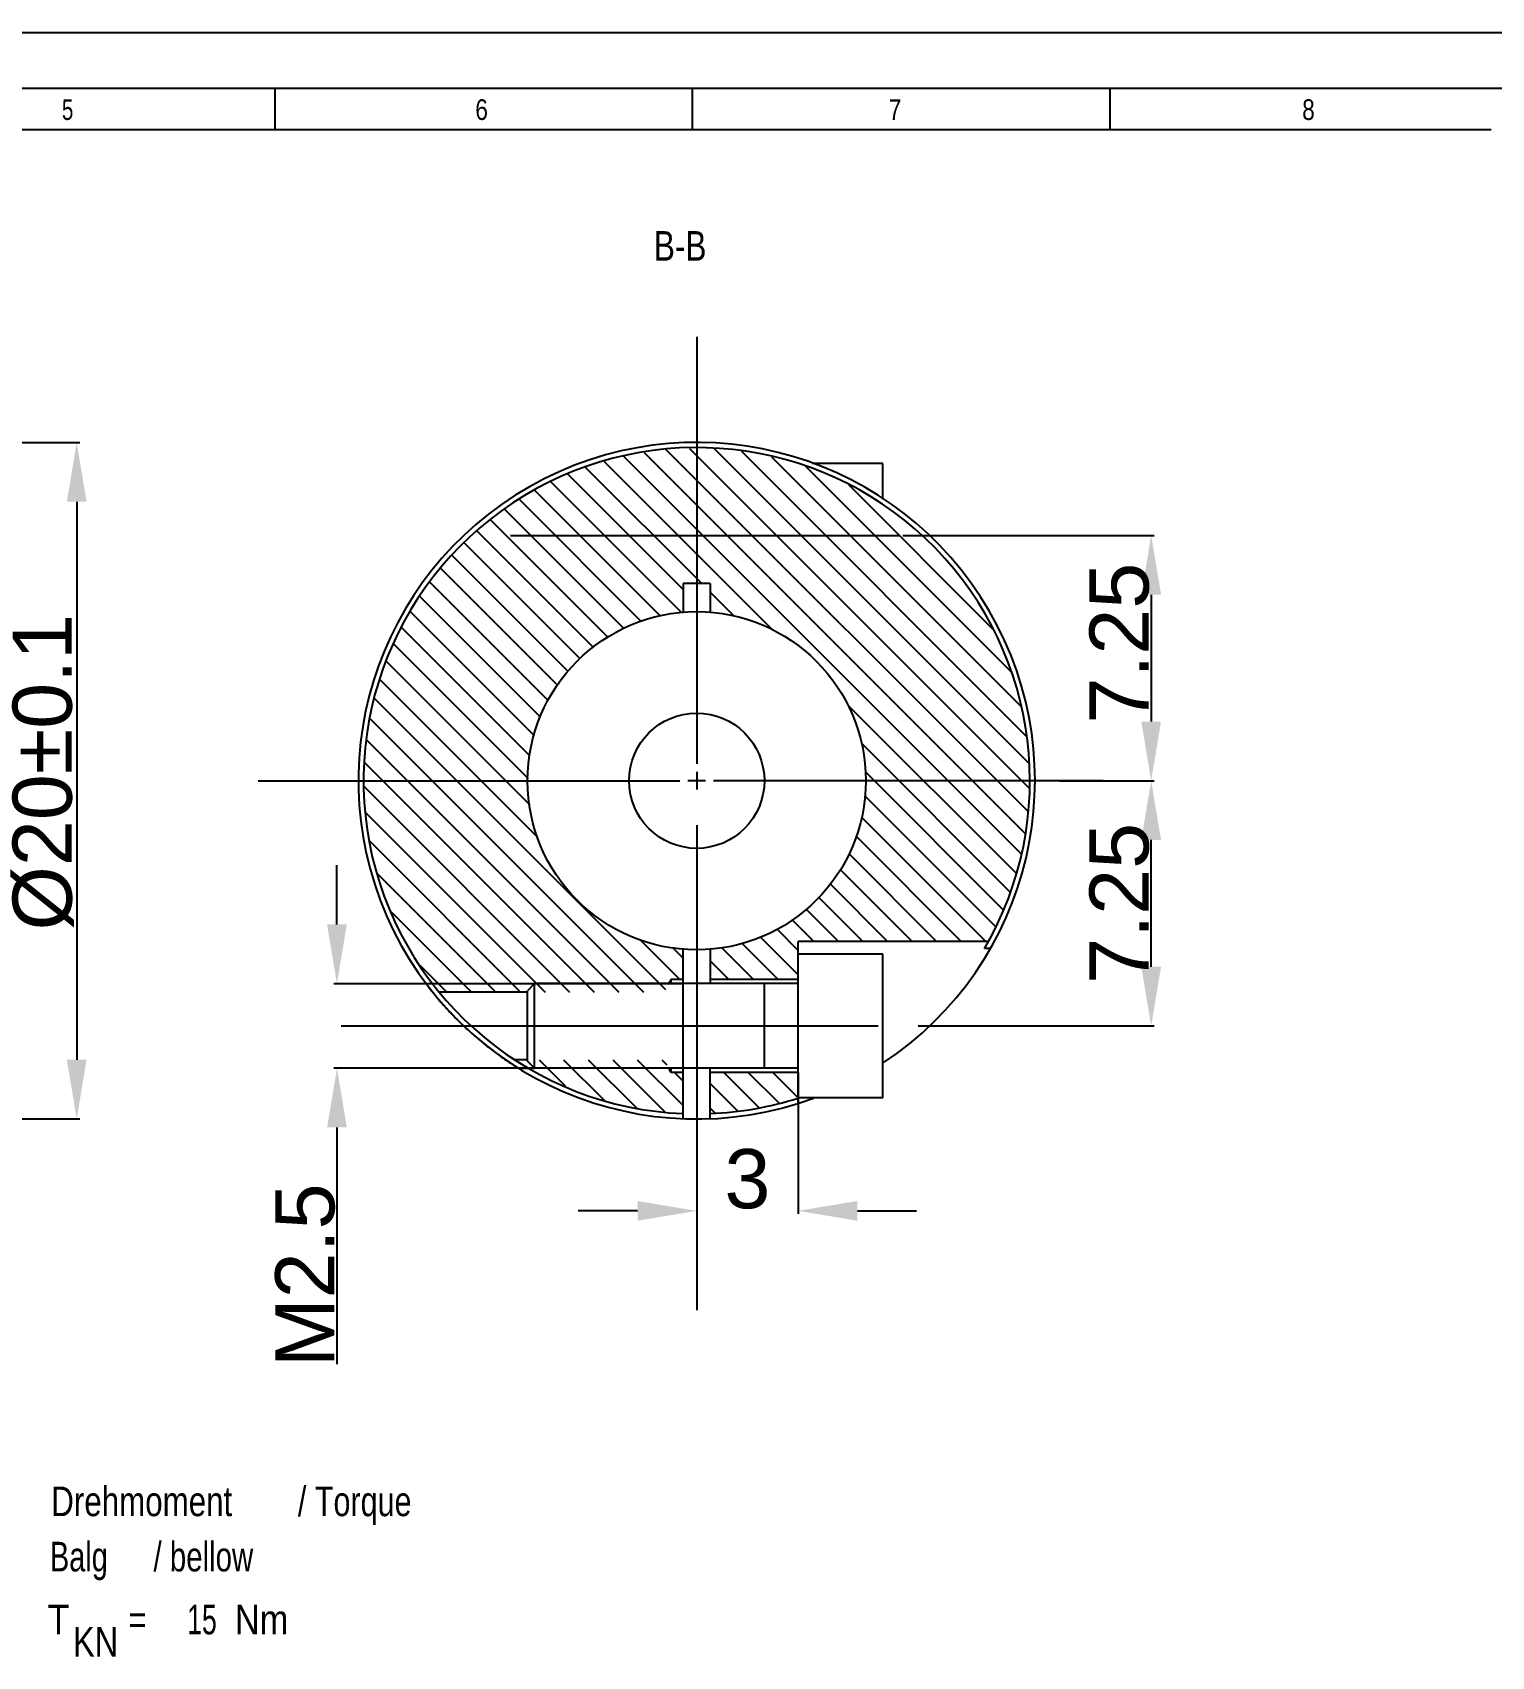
# Model space of a CAD drawing. Header units: millimetres. Extents: x -29 to 3384, y -388 to 1226.
# Drawn here: x 424 to 510.3, y 40.3 to 136.3 of the extents above; entities that cross this region are included whole.
import ezdxf

# ---------------------------------------------------------------- set-up
doc = ezdxf.new("R2010")
doc.units = ezdxf.units.MM
doc.linetypes.add('CENTER', pattern=[50.8, 31.75, -6.35, 6.35, -6.35])
doc.layers.add('BEMASSUNGEN', color=7, linetype='Continuous')
doc.layers.add('DEFAULT_1', color=7, linetype='CENTER')
doc.styles.get("Standard").update_dxf_attribs({"font": 'arial.ttf'})
doc.dimstyles.new('DIMSTYLE_2', dxfattribs={"dimtxt": 3.5, "dimasz": 3.5, "dimexe": 0.18, "dimexo": 0.0625, "dimgap": 0.09, "dimtad": 1, "dimdec": 3, "dimlfac": 0.5, "dimdsep": 46, "dimtxsty": 'Standard', "dimcen": 0.09, "dimadec": 0, "dimazin": 0, "dimtp": 0.2, "dimtm": 0.2, "dimtfac": 1, "dimtdec": 3, "dimtofl": 0, "dimtmove": 0, "dimatfit": 3, "dimfxl": 1, "dimtolj": 1, "dimarcsym": 0})
doc.dimstyles.new('DIMSTYLE_4', dxfattribs={"dimtxt": 3.5, "dimasz": 3.5, "dimexe": 0.18, "dimexo": 0.0625, "dimgap": 0.09, "dimtad": 1, "dimdec": 3, "dimlfac": 0.5, "dimdsep": 46, "dimtxsty": 'Standard', "dimcen": 0.09, "dimadec": 0, "dimazin": 0, "dimtol": 1, "dimtp": 0.1, "dimtm": 0.1, "dimtfac": 1, "dimtdec": 3, "dimtofl": 0, "dimtmove": 0, "dimatfit": 3, "dimfxl": 1, "dimtolj": 1, "dimarcsym": 0})
doc.dimstyles.new('DIMSTYLE_6', dxfattribs={"dimtxt": 3.5, "dimasz": 3.5, "dimexe": 0.18, "dimexo": 0.0625, "dimgap": 0.09, "dimtad": 1, "dimdec": 3, "dimlfac": 0.5, "dimdsep": 46, "dimtxsty": 'Standard', "dimcen": 0.09, "dimadec": 0, "dimazin": 0, "dimtp": 0.1, "dimtm": 0.1, "dimtfac": 1, "dimtdec": 3, "dimtofl": 0, "dimtmove": 0, "dimatfit": 3, "dimfxl": 1, "dimtolj": 1, "dimarcsym": 0})

# ---------------------------------------------------------------- blocks, each defined once
blk = doc.blocks.new('*D71')
at = {"layer": 'BEMASSUNGEN', "color": 0, "linetype": 'Continuous', "lineweight": -2, "transparency": 16777216}
for p, q in [((484.757, 92.038), (490.35, 92.038)), ((490.17, 81.038), (490.17, 88.538)), ((476.395, 77.538), (490.35, 77.538))]:
    blk.add_line(p, q, dxfattribs=at)
at = {"layer": 'BEMASSUNGEN', "color": 0, "linetype": 'Continuous', "transparency": 16777216}
for points in [[(489.586, 88.538), (490.753, 88.538), (490.17, 92.038)], [(489.586, 81.038), (490.753, 81.038), (490.17, 77.538)]]:
    blk.add_solid(points, dxfattribs=at)
at = {"layer": 'Defpoints', "color": 0, "linetype": 'Continuous', "transparency": 16777216}
for p in [(484.695, 92.038), (490.17, 92.038), (476.332, 77.538)]:
    blk.add_point(p, dxfattribs=at)
at = {"layer": 'BEMASSUNGEN', "color": 0, "linetype": 'Continuous', "transparency": 16777216, "insert": (488.293, 84.788), "char_height": 3.5, "attachment_point": 5, "rotation": 90}
blk.add_mtext('\\A1;7.25', dxfattribs=at)
blk = doc.blocks.new('*D72')
at = {"layer": 'BEMASSUNGEN', "color": 0, "linetype": 'Continuous', "lineweight": -2, "transparency": 16777216}
for p, q in [((469.299, 74.787), (469.299, 66.423)), ((463.299, 67.791), (463.299, 66.423)), ((459.799, 66.603), (456.299, 66.603)), ((472.799, 66.603), (476.299, 66.603))]:
    blk.add_line(p, q, dxfattribs=at)
at = {"layer": 'BEMASSUNGEN', "color": 0, "linetype": 'Continuous', "transparency": 16777216}
for points in [[(459.799, 67.186), (459.799, 66.02), (463.299, 66.603)], [(472.799, 67.186), (472.799, 66.02), (469.299, 66.603)]]:
    blk.add_solid(points, dxfattribs=at)
at = {"layer": 'Defpoints', "color": 0, "linetype": 'Continuous', "transparency": 16777216}
for p in [(469.299, 74.849), (463.299, 67.854), (463.299, 66.603)]:
    blk.add_point(p, dxfattribs=at)
at = {"layer": 'BEMASSUNGEN', "color": 0, "linetype": 'Continuous', "transparency": 16777216, "insert": (466.299, 68.481), "char_height": 3.5, "attachment_point": 5}
blk.add_mtext('\\A1;3', dxfattribs=at)
blk = doc.blocks.new('*D73')
at = {"layer": 'BEMASSUNGEN', "color": 0, "linetype": 'Continuous', "lineweight": -2, "transparency": 16777216}
for p, q in [((442.03, 83.538), (442.03, 87.038)), ((462.437, 80.038), (441.85, 80.038)), ((462.437, 75.038), (441.85, 75.038)), ((442.03, 71.538), (442.03, 57.547))]:
    blk.add_line(p, q, dxfattribs=at)
at = {"layer": 'BEMASSUNGEN', "color": 0, "linetype": 'Continuous', "transparency": 16777216}
for points in [[(441.446, 83.538), (442.613, 83.538), (442.03, 80.038)], [(441.446, 71.538), (442.613, 71.538), (442.03, 75.038)]]:
    blk.add_solid(points, dxfattribs=at)
at = {"layer": 'Defpoints', "color": 0, "linetype": 'Continuous', "transparency": 16777216}
for p in [(462.499, 80.038), (442.03, 75.038), (462.499, 75.038)]:
    blk.add_point(p, dxfattribs=at)
at = {"layer": 'BEMASSUNGEN', "color": 0, "linetype": 'Continuous', "transparency": 16777216, "insert": (440.153, 62.793), "char_height": 3.5, "attachment_point": 5, "rotation": 90}
blk.add_mtext('\\A1;M2.5', dxfattribs=at)
blk = doc.blocks.new('*D75')
at = {"layer": 'BEMASSUNGEN', "color": 0, "linetype": 'Continuous', "lineweight": -2, "transparency": 16777216}
for p, q in [((395.266, 112.038), (426.822, 112.038)), ((426.642, 108.538), (426.642, 75.538)), ((396.396, 72.038), (426.822, 72.038))]:
    blk.add_line(p, q, dxfattribs=at)
at = {"layer": 'BEMASSUNGEN', "color": 0, "linetype": 'Continuous', "transparency": 16777216}
for points in [[(426.058, 108.538), (427.225, 108.538), (426.642, 112.038)], [(426.058, 75.538), (427.225, 75.538), (426.642, 72.038)]]:
    blk.add_solid(points, dxfattribs=at)
at = {"layer": 'Defpoints', "color": 0, "linetype": 'Continuous', "transparency": 16777216}
for p in [(395.204, 112.038), (396.334, 72.038), (426.642, 72.038)]:
    blk.add_point(p, dxfattribs=at)
at = {"layer": 'BEMASSUNGEN', "color": 0, "linetype": 'Continuous', "transparency": 16777216, "insert": (424.667, 92.543), "char_height": 3.5, "attachment_point": 5, "rotation": 90}
blk.add_mtext('\\A1;%%c20±0.1', dxfattribs=at)
blk = doc.blocks.new('*D78')
at = {"layer": 'BEMASSUNGEN', "color": 0, "linetype": 'Continuous', "lineweight": -2, "transparency": 16777216}
for p, q in [((475.491, 106.538), (490.35, 106.538)), ((490.17, 103.038), (490.17, 95.538)), ((485.435, 92.038), (490.35, 92.038))]:
    blk.add_line(p, q, dxfattribs=at)
at = {"layer": 'BEMASSUNGEN', "color": 0, "linetype": 'Continuous', "transparency": 16777216}
for points in [[(489.586, 103.038), (490.753, 103.038), (490.17, 106.538)], [(489.586, 95.538), (490.753, 95.538), (490.17, 92.038)]]:
    blk.add_solid(points, dxfattribs=at)
at = {"layer": 'Defpoints', "color": 0, "linetype": 'Continuous', "transparency": 16777216}
for p in [(475.428, 106.538), (485.373, 92.038), (490.17, 92.038)]:
    blk.add_point(p, dxfattribs=at)
at = {"layer": 'BEMASSUNGEN', "color": 0, "linetype": 'Continuous', "transparency": 16777216, "insert": (488.293, 100.173), "char_height": 3.5, "attachment_point": 5, "rotation": 90}
blk.add_mtext('\\A1;7.25', dxfattribs=at)

msp = doc.modelspace()

# ---------------------------------------------------------------- linework, layer by layer
at = {"color": 7, "linetype": 'Continuous'}
for p, q in [((307.38009, 136.28283), (517.38009, 136.28283)), ((512.7067, 132.97866), (307.38009, 132.97866)), ((438.36864, 130.49993), (438.36864, 132.94429)), ((463.05672, 130.49993), (463.05672, 132.94429)), ((487.7448, 130.49993), (487.7448, 132.94429)), ((474.29903, 110.78848), (470.1253, 110.78848)), ((474.29903, 108.69569), (474.29903, 110.78848)), ((462.49903, 103.69107), (462.49903, 102.00643)), ((464.09903, 103.69107), (462.49903, 103.69107)), ((464.09903, 103.69107), (464.09903, 102.00643)), ((462.49903, 72.05449), (462.49903, 82.07053)), ((464.09903, 82.07053), (464.09903, 80.03848)), ((480.55708, 82.53848), (469.29903, 82.53848)), ((469.29903, 72.9597), (469.29903, 82.53848)), ((474.29903, 81.78848), (469.29903, 81.78848)), ((474.29903, 73.28848), (474.29903, 81.78848)), ((480.66696, 82.12106), (480.32063, 82.12106)), ((453.7157, 80.03848), (453.29903, 79.62182)), ((469.29903, 80.03848), (453.7157, 80.03848)), ((453.7157, 75.03848), (453.7157, 80.03848)), ((461.79903, 80.28848), (461.6547, 80.03848)), ((462.49903, 80.28848), (461.79903, 80.28848)), ((461.79903, 80.03848), (461.79903, 80.28848)), ((469.29903, 80.28848), (464.09903, 80.28848)), ((453.29903, 79.53848), (448.07274, 79.53848)), ((453.29903, 75.45515), (453.29903, 79.62182)), ((453.29903, 75.53848), (452.53614, 75.53848)), ((453.7157, 75.03848), (453.29903, 75.45515)), ((469.29903, 75.03848), (453.7157, 75.03848)), ((461.79903, 74.78848), (461.6547, 75.03848)), ((461.79903, 74.78848), (461.79903, 75.03848)), ((464.09903, 72.05449), (464.09903, 75.03848)), ((462.49903, 74.78848), (461.79903, 74.78848)), ((469.29903, 74.78848), (464.09903, 74.78848)), ((474.29903, 73.28848), (469.29903, 73.28848))]:
    msp.add_line(p, q, dxfattribs=at)
at = {"color": 2, "linetype": 'Continuous'}
for p, q in [((510.26233, 130.5343), (317.15755, 130.5343)), ((460.20003, 111.44754), (482.70844, 88.93913)), ((461.45127, 111.64917), (482.90799, 90.19245)), ((462.8647, 111.68862), (482.94964, 91.60368)), ((464.30304, 111.70316), (482.95722, 93.04898)), ((465.93815, 111.52092), (482.78443, 94.67464)), ((456.7104, 110.57853), (463.59786, 103.69107)), ((457.82454, 110.91727), (467.80643, 100.93538)), ((458.94879, 111.2459), (482.50116, 87.69352)), ((467.71784, 111.1941), (482.45231, 96.45964)), ((469.72747, 110.63735), (481.88962, 98.4752)), ((454.67623, 109.70695), (462.39361, 101.98957)), ((455.67184, 110.16422), (462.49903, 103.33702)), ((472.26993, 109.54777), (480.79754, 101.02017)), ((452.81411, 108.66331), (460.0218, 101.45563)), ((453.70259, 109.22771), (461.14102, 101.78928)), ((451.92563, 108.09891), (458.9917, 101.03285)), ((450.31736, 106.80143), (457.19377, 99.92502)), ((451.10503, 107.46664), (458.0345, 100.53717)), ((449.5384, 106.12752), (456.41377, 99.25214)), ((448.84926, 105.36378), (455.68827, 98.52477)), ((447.5207, 103.78659), (454.52648, 96.78081)), ((448.16011, 104.60005), (455.07741, 97.68276)), ((446.93146, 102.92295), (454.04253, 95.81188)), ((464.09903, 103.1899), (465.50107, 101.78787)), ((446.34223, 102.0593), (453.68655, 94.71498)), ((445.85279, 101.09586), (453.43861, 93.51005)), ((445.36875, 100.12703), (453.32979, 92.16599)), ((444.94093, 99.10197), (453.43159, 90.61131)), ((444.57209, 98.01794), (453.90684, 88.68318)), ((444.22442, 96.91272), (461.45118, 79.68597)), ((472.23025, 96.51156), (482.17907, 86.56274)), ((443.98734, 95.69693), (460.14579, 79.53848)), ((443.75174, 94.47965), (458.69291, 79.53848)), ((473.01825, 94.27068), (481.83556, 85.45337)), ((443.67305, 93.10547), (457.24004, 79.53848)), ((463.29903, 92.56348), (463.29903, 91.51348)), ((473.25878, 92.57727), (481.42744, 84.40862)), ((443.60916, 91.71648), (455.78716, 79.53848)), ((463.82403, 92.03848), (462.77403, 92.03848)), ((473.23269, 91.15049), (480.96602, 83.41716)), ((443.73265, 90.14012), (454.33428, 79.53848)), ((473.03785, 89.89245), (480.39182, 82.53848)), ((443.96427, 88.45562), (452.8814, 79.53848)), ((472.72257, 88.75486), (478.93894, 82.53848)), ((472.31381, 87.71074), (477.48607, 82.53848)), ((444.36659, 86.60042), (451.42853, 79.53848)), ((471.78342, 86.78825), (476.03319, 82.53848)), ((471.18516, 85.93363), (474.58031, 82.53848)), ((470.52454, 85.14138), (473.12744, 82.53848)), ((445.19061, 84.32352), (449.97565, 79.53848)), ((468.94305, 83.81712), (470.22168, 82.53848)), ((469.77304, 84.44), (471.67456, 82.53848)), ((459.94295, 82.64707), (462.30154, 80.28848)), ((467.07076, 82.78365), (469.29903, 80.55537)), ((468.04811, 83.25917), (469.29903, 82.00825)), ((461.87212, 82.17078), (462.49903, 81.54387)), ((464.77305, 82.17561), (466.66017, 80.28848)), ((465.97493, 82.4266), (468.11305, 80.28848)), ((446.95227, 81.10899), (448.52277, 79.53848)), ((464.09903, 81.39674), (465.2073, 80.28848)), ((447.29903, 80.03848), (453.7157, 80.03848)), ((452.76338, 75.03848), (453.7157, 75.03848)), ((453.97565, 75.53848), (455.5467, 73.96743)), ((455.42853, 75.53848), (457.822, 73.14501)), ((456.8814, 75.53848), (459.75139, 72.66849)), ((458.33428, 75.53848), (461.399, 72.47377)), ((459.78716, 75.53848), (462.49903, 72.82661)), ((461.24004, 75.53848), (461.53812, 75.24039)), ((461.99004, 74.78848), (462.49903, 74.27948)), ((464.09903, 74.13236), (465.70302, 72.52837)), ((464.89579, 74.78848), (466.98235, 72.70192)), ((466.34867, 74.78848), (468.14734, 72.98981)), ((467.80154, 74.78848), (469.29903, 73.29099)), ((469.25442, 74.78848), (469.29903, 74.74387)), ((464.09903, 72.67948), (464.39206, 72.38645))]:
    msp.add_line(p, q, dxfattribs=at)
at = {"color": 7, "linetype": 'Continuous'}
for radius in [10, 4]:
    msp.add_circle((463.29903, 92.03848), radius, dxfattribs=at)
for radius, start, end in [(20, 303.4328009, 290.209499), (19.7, 329.7733062, 267.6726279), (19.7, 272.3273721, 287.7322074)]:
    msp.add_arc((463.29903, 92.03848), radius, start, end, dxfattribs=at)
at = {"color": 2, "linetype": 'Continuous', "start_tangent": (-0.00173293, 0, 0.9999985), "end_tangent": (-0.01735465, 0, -0.9998494)}
msp.add_spline([(447.29903, 80.03848, 25), (447.3347, 79.99108, 25.48452), (447.44336, 79.84842, 25.95613), (447.62892, 79.61078, 26.39841), (447.90215, 79.27384, 26.79959), (448.27321, 78.83907, 27.13506), (448.75398, 78.31109, 27.37762), (449.34971, 77.70613, 27.49437), (450.00683, 77.09468, 27.46029), (450.6254, 76.5666, 27.30336), (451.16638, 76.13884, 27.07147), (451.63588, 75.7913, 26.78812), (452.0321, 75.51407, 26.46689), (452.35088, 75.30116, 26.11553), (452.58231, 75.15204, 25.74493), (452.72113, 75.06474, 25.3614), (452.76338, 75.03848, 25)], degree=3, dxfattribs=at)
at = {"color": 7, "linetype": 'Continuous', "start_tangent": (0, 0.0018568, 0.99999828), "end_tangent": (0, 0.0018568, -0.99999828)}
msp.add_spline([(467.29903, 75.03848, 25), (467.29903, 75.08652, 25.48773), (467.29903, 75.22878, 25.95671), (467.29903, 75.45981, 26.38893), (467.29903, 75.77071, 26.76777), (467.29903, 76.14956, 27.07867), (467.29903, 76.58177, 27.3097), (467.29903, 77.05076, 27.45196), (467.29903, 77.53848, 27.5), (467.29903, 78.02621, 27.45196), (467.29903, 78.49519, 27.3097), (467.29903, 78.92741, 27.07867), (467.29903, 79.30625, 26.76777), (467.29903, 79.61716, 26.38893), (467.29903, 79.84818, 25.95671), (467.29903, 79.99045, 25.48773), (467.29903, 80.03848, 25)], degree=3, dxfattribs=at)
at = {"layer": 'DEFAULT_1', "color": 2, "linetype": 'CENTER'}
for p, q in [((463.29903, 118.28848), (463.29903, 93.03858)), ((452.29903, 106.53848), (475.29903, 106.53848)), ((437.3653, 92.03848), (462.29893, 92.03848)), ((487.33518, 92.03848), (464.29913, 92.03848)), ((463.29903, 89.41348), (463.29903, 60.72824)), ((442.28526, 77.53848), (484.3128, 77.53848))]:
    msp.add_line(p, q, dxfattribs=at)

# ---------------------------------------------------------------- texts
at = {"color": 2, "linetype": 'Continuous'}
for s, height, width, p in [('5', 1.22218, 0.714286, (425.76554, 131.11112)), ('6', 1.22218, 0.785714, (450.20914, 131.11112)), ('7', 1.22218, 0.785714, (474.65278, 131.11112)), ('8', 1.22218, 0.785714, (499.09643, 131.11112)), ('B-B', 1.75, 0.761905, (460.76856, 122.78999)), ('Drehmoment ', 1.7499995, 0.757576, (425.1359, 48.55184)), ('/ Torque', 1.75, 0.738095, (439.71923, 48.55184)), ('Balg ', 1.75, 0.7, (425.05844, 45.28511)), ('/ bellow', 1.75, 0.71131, (431.18343, 45.28511)), ('T', 1.75, 0.857143, (424.92554, 41.56408)), ('15', 1.75, 0.642857, (433.17554, 41.56408)), (' Nm', 1.75, 0.833333, (435.42554, 41.56408)), (' = ', 1.75, 0.761905, (429.17554, 41.56408)), ('KN', 1.75, 0.785714, (426.42554, 40.25158))]:
    msp.add_text(s, height=height, dxfattribs=dict(at, width=width)).set_placement(p)

# ---------------------------------------------------------------- dimensions: what is measured, and where the dimension line sits
at = {"layer": 'BEMASSUNGEN', "color": 2, "linetype": 'Continuous'}
for base, p1, p2, text, dimstyle, picture, middle in [((426.64181, 72.03848), (395.20375, 112.03848), (396.33377, 72.03848), '%%c<>', 'DIMSTYLE_4', '*D75', (426.64181, 92.54344)), ((442.02955, 75.03848), (462.49903, 80.03848), (462.49903, 75.03848), 'M<>', 'DIMSTYLE_6', '*D73', (442.02955, 62.79279))]:
    dim = msp.add_linear_dim(base=base, p1=p1, p2=p2, angle=270, text=text, dimstyle=dimstyle, dxfattribs=at)
    dim.commit()
    dim.dimension.update_dxf_attribs({"geometry": picture, "text_midpoint": middle, "dimtype": 160})
for base, p1, p2, angle, dimstyle, picture, middle in [((490.1698, 92.03848), (475.42834, 106.53848), (485.37254, 92.03848), 270, 'DIMSTYLE_2', '*D78', (490.1698, 100.17309)), ((490.1698, 92.03848), (476.33238, 77.53848), (484.69455, 92.03848), 90, 'DIMSTYLE_2', '*D71', (490.1698, 84.78848)), ((463.29903, 66.60301), (469.29903, 74.84906), (463.29903, 67.8537), 180, 'DIMSTYLE_6', '*D72', (466.29903, 66.60301))]:
    dim = msp.add_linear_dim(base=base, p1=p1, p2=p2, angle=angle, dimstyle=dimstyle, dxfattribs=at)
    dim.commit()
    dim.dimension.update_dxf_attribs({"geometry": picture, "text_midpoint": middle, "dimtype": 160})

doc.saveas('drawing.dxf')
